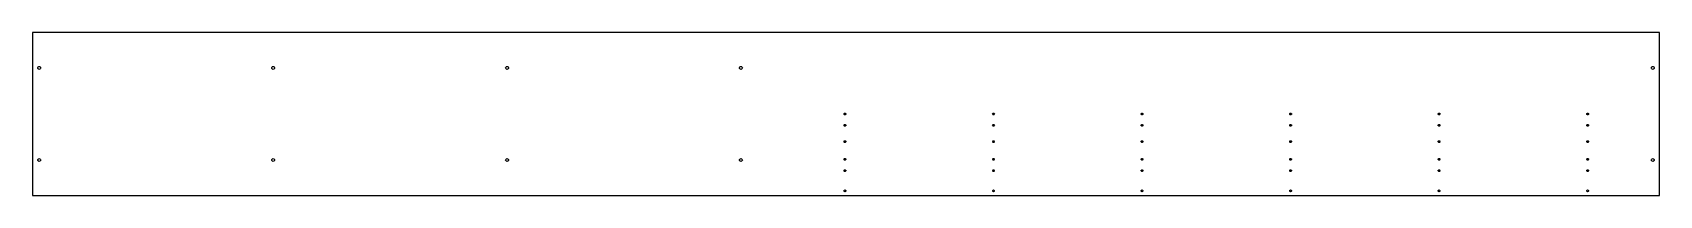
# Model space of a CAD drawing. Header units: metres. Extents: x 0 to 2300, y 0 to 230.
import ezdxf

# ---------------------------------------------------------------- set-up
doc = ezdxf.new("R2010")
doc.units = ezdxf.units.M

msp = doc.modelspace()

# ---------------------------------------------------------------- linework, layer by layer
for p, q in [((2300, 230), (0, 230)), ((0, 230), (0, 0)), ((2300, 0), (2300, 230)), ((7.5, 180), (7.65224, 180.765)), ((7.65224, 179.235), (7.5, 180)), ((7.65224, 180.765), (8.08579, 181.414)), ((8.08579, 178.586), (7.65224, 179.235)), ((8.08579, 181.414), (8.73463, 181.848)), ((8.73463, 178.152), (8.08579, 178.586)), ((8.73463, 181.848), (9.5, 182)), ((9.5, 178), (8.73463, 178.152)), ((9.5, 182), (10.2654, 181.848)), ((10.2654, 178.152), (9.5, 178)), ((10.2654, 181.848), (10.9142, 181.414)), ((10.9142, 178.586), (10.2654, 178.152)), ((10.9142, 181.414), (11.3478, 180.765)), ((11.3478, 179.235), (10.9142, 178.586)), ((11.3478, 180.765), (11.5, 180)), ((11.5, 180), (11.3478, 179.235)), ((338.167, 180), (338.319, 180.765)), ((338.319, 179.235), (338.167, 180)), ((338.319, 180.765), (338.752, 181.414)), ((338.752, 178.586), (338.319, 179.235)), ((338.752, 181.414), (339.401, 181.848)), ((339.401, 178.152), (338.752, 178.586)), ((339.401, 181.848), (340.167, 182)), ((340.167, 178), (339.401, 178.152)), ((340.167, 182), (340.932, 181.848)), ((340.932, 178.152), (340.167, 178)), ((340.932, 181.848), (341.581, 181.414)), ((341.581, 178.586), (340.932, 178.152)), ((341.581, 181.414), (342.014, 180.765)), ((342.014, 179.235), (341.581, 178.586)), ((342.014, 180.765), (342.167, 180)), ((342.167, 180), (342.014, 179.235)), ((668.833, 180), (668.986, 180.765)), ((668.986, 179.235), (668.833, 180)), ((668.986, 180.765), (669.419, 181.414)), ((669.419, 178.586), (668.986, 179.235)), ((669.419, 181.414), (670.068, 181.848)), ((670.068, 178.152), (669.419, 178.586)), ((670.068, 181.848), (670.833, 182)), ((670.833, 178), (670.068, 178.152)), ((670.833, 182), (671.599, 181.848)), ((671.599, 178.152), (670.833, 178)), ((671.599, 181.848), (672.248, 181.414)), ((672.248, 178.586), (671.599, 178.152)), ((672.248, 181.414), (672.681, 180.765)), ((672.681, 179.235), (672.248, 178.586)), ((672.681, 180.765), (672.833, 180)), ((672.833, 180), (672.681, 179.235)), ((999.5, 180), (999.652, 180.765)), ((999.652, 179.235), (999.5, 180)), ((999.652, 180.765), (1000.09, 181.414)), ((1000.09, 178.586), (999.652, 179.235)), ((1000.09, 181.414), (1000.73, 181.848)), ((1000.73, 178.152), (1000.09, 178.586)), ((1000.73, 181.848), (1001.5, 182)), ((1001.5, 178), (1000.73, 178.152)), ((1001.5, 182), (1002.27, 181.848)), ((1002.27, 178.152), (1001.5, 178)), ((1002.27, 181.848), (1002.91, 181.414)), ((1002.91, 178.586), (1002.27, 178.152)), ((1002.91, 181.414), (1003.35, 180.765)), ((1003.35, 179.235), (1002.91, 178.586)), ((1003.35, 180.765), (1003.5, 180)), ((1003.5, 180), (1003.35, 179.235)), ((2288.5, 180), (2288.65, 180.765)), ((2288.65, 179.235), (2288.5, 180)), ((2288.65, 180.765), (2289.09, 181.414)), ((2289.09, 178.586), (2288.65, 179.235)), ((2289.09, 181.414), (2289.73, 181.848)), ((2289.73, 178.152), (2289.09, 178.586)), ((2289.73, 181.848), (2290.5, 182)), ((2290.5, 178), (2289.73, 178.152)), ((2290.5, 182), (2291.27, 181.848)), ((2291.27, 178.152), (2290.5, 178)), ((2291.27, 181.848), (2291.91, 181.414)), ((2291.91, 178.586), (2291.27, 178.152)), ((2291.91, 181.414), (2292.35, 180.765)), ((2292.35, 179.235), (2291.91, 178.586)), ((2292.35, 180.765), (2292.5, 180)), ((2292.5, 180), (2292.35, 179.235)), ((1147.25, 115), (1147.35, 115.478)), ((1147.35, 114.522), (1147.25, 115)), ((1147.35, 115.478), (1147.62, 115.884)), ((1147.62, 115.884), (1148.02, 116.155)), ((1148.02, 116.155), (1148.5, 116.25)), ((1148.5, 116.25), (1148.98, 116.155)), ((1148.98, 116.155), (1149.38, 115.884)), ((1149.38, 115.884), (1149.65, 115.478)), ((1149.65, 115.478), (1149.75, 115)), ((1149.75, 115), (1149.65, 114.522)), ((1357.25, 115), (1357.35, 115.478)), ((1357.35, 114.522), (1357.25, 115)), ((1357.35, 115.478), (1357.62, 115.884)), ((1357.62, 115.884), (1358.02, 116.155)), ((1358.02, 116.155), (1358.5, 116.25)), ((1358.5, 116.25), (1358.98, 116.155)), ((1358.98, 116.155), (1359.38, 115.884)), ((1359.38, 115.884), (1359.65, 115.478)), ((1359.65, 115.478), (1359.75, 115)), ((1359.75, 115), (1359.65, 114.522)), ((1567.25, 115), (1567.35, 115.478)), ((1567.35, 114.522), (1567.25, 115)), ((1567.35, 115.478), (1567.62, 115.884)), ((1567.62, 115.884), (1568.02, 116.155)), ((1568.02, 116.155), (1568.5, 116.25)), ((1568.5, 116.25), (1568.98, 116.155)), ((1568.98, 116.155), (1569.38, 115.884)), ((1569.38, 115.884), (1569.65, 115.478)), ((1569.65, 115.478), (1569.75, 115)), ((1569.75, 115), (1569.65, 114.522)), ((1777.25, 115), (1777.35, 115.478)), ((1777.35, 114.522), (1777.25, 115)), ((1777.35, 115.478), (1777.62, 115.884)), ((1777.62, 115.884), (1778.02, 116.155)), ((1778.02, 116.155), (1778.5, 116.25)), ((1778.5, 116.25), (1778.98, 116.155)), ((1778.98, 116.155), (1779.38, 115.884)), ((1779.38, 115.884), (1779.65, 115.478)), ((1779.65, 115.478), (1779.75, 115)), ((1779.75, 115), (1779.65, 114.522)), ((1987.25, 115), (1987.35, 115.478)), ((1987.35, 114.522), (1987.25, 115)), ((1987.35, 115.478), (1987.62, 115.884)), ((1987.62, 115.884), (1988.02, 116.155)), ((1988.02, 116.155), (1988.5, 116.25)), ((1988.5, 116.25), (1988.98, 116.155)), ((1988.98, 116.155), (1989.38, 115.884)), ((1989.38, 115.884), (1989.65, 115.478)), ((1989.65, 115.478), (1989.75, 115)), ((1989.75, 115), (1989.65, 114.522)), ((2197.25, 115), (2197.35, 115.478)), ((2197.35, 114.522), (2197.25, 115)), ((2197.35, 115.478), (2197.62, 115.884)), ((2197.62, 115.884), (2198.02, 116.155)), ((2198.02, 116.155), (2198.5, 116.25)), ((2198.5, 116.25), (2198.98, 116.155)), ((2198.98, 116.155), (2199.38, 115.884)), ((2199.38, 115.884), (2199.65, 115.478)), ((2199.65, 115.478), (2199.75, 115)), ((2199.75, 115), (2199.65, 114.522)), ((1147.25, 99), (1147.35, 99.4784)), ((1147.35, 98.5216), (1147.25, 99)), ((1147.62, 114.116), (1147.35, 114.522)), ((1147.35, 99.4784), (1147.62, 99.8839)), ((1147.62, 98.1161), (1147.35, 98.5216)), ((1148.02, 113.845), (1147.62, 114.116)), ((1147.62, 99.8839), (1148.02, 100.155)), ((1148.02, 97.8451), (1147.62, 98.1161)), ((1148.5, 113.75), (1148.02, 113.845)), ((1148.02, 100.155), (1148.5, 100.25)), ((1148.5, 97.75), (1148.02, 97.8451)), ((1148.98, 113.845), (1148.5, 113.75)), ((1148.5, 100.25), (1148.98, 100.155)), ((1148.98, 97.8451), (1148.5, 97.75)), ((1149.38, 114.116), (1148.98, 113.845)), ((1148.98, 100.155), (1149.38, 99.8839)), ((1149.38, 98.1161), (1148.98, 97.8451)), ((1149.65, 114.522), (1149.38, 114.116)), ((1149.38, 99.8839), (1149.65, 99.4784)), ((1149.65, 98.5216), (1149.38, 98.1161)), ((1149.65, 99.4784), (1149.75, 99)), ((1149.75, 99), (1149.65, 98.5216)), ((1357.25, 99), (1357.35, 99.4784)), ((1357.35, 98.5216), (1357.25, 99)), ((1357.62, 114.116), (1357.35, 114.522)), ((1357.35, 99.4784), (1357.62, 99.8839)), ((1357.62, 98.1161), (1357.35, 98.5216)), ((1358.02, 113.845), (1357.62, 114.116)), ((1357.62, 99.8839), (1358.02, 100.155)), ((1358.02, 97.8451), (1357.62, 98.1161)), ((1358.5, 113.75), (1358.02, 113.845)), ((1358.02, 100.155), (1358.5, 100.25)), ((1358.5, 97.75), (1358.02, 97.8451)), ((1358.98, 113.845), (1358.5, 113.75)), ((1358.5, 100.25), (1358.98, 100.155)), ((1358.98, 97.8451), (1358.5, 97.75)), ((1359.38, 114.116), (1358.98, 113.845)), ((1358.98, 100.155), (1359.38, 99.8839)), ((1359.38, 98.1161), (1358.98, 97.8451)), ((1359.65, 114.522), (1359.38, 114.116)), ((1359.38, 99.8839), (1359.65, 99.4784)), ((1359.65, 98.5216), (1359.38, 98.1161)), ((1359.65, 99.4784), (1359.75, 99)), ((1359.75, 99), (1359.65, 98.5216)), ((1567.25, 99), (1567.35, 99.4784)), ((1567.35, 98.5216), (1567.25, 99)), ((1567.62, 114.116), (1567.35, 114.522)), ((1567.35, 99.4784), (1567.62, 99.8839)), ((1567.62, 98.1161), (1567.35, 98.5216)), ((1568.02, 113.845), (1567.62, 114.116)), ((1567.62, 99.8839), (1568.02, 100.155)), ((1568.02, 97.8451), (1567.62, 98.1161)), ((1568.5, 113.75), (1568.02, 113.845)), ((1568.02, 100.155), (1568.5, 100.25)), ((1568.5, 97.75), (1568.02, 97.8451)), ((1568.98, 113.845), (1568.5, 113.75)), ((1568.5, 100.25), (1568.98, 100.155)), ((1568.98, 97.8451), (1568.5, 97.75)), ((1569.38, 114.116), (1568.98, 113.845)), ((1568.98, 100.155), (1569.38, 99.8839)), ((1569.38, 98.1161), (1568.98, 97.8451)), ((1569.65, 114.522), (1569.38, 114.116)), ((1569.38, 99.8839), (1569.65, 99.4784)), ((1569.65, 98.5216), (1569.38, 98.1161)), ((1569.65, 99.4784), (1569.75, 99)), ((1569.75, 99), (1569.65, 98.5216)), ((1777.25, 99), (1777.35, 99.4784)), ((1777.35, 98.5216), (1777.25, 99)), ((1777.62, 114.116), (1777.35, 114.522)), ((1777.35, 99.4784), (1777.62, 99.8839)), ((1777.62, 98.1161), (1777.35, 98.5216)), ((1778.02, 113.845), (1777.62, 114.116)), ((1777.62, 99.8839), (1778.02, 100.155)), ((1778.02, 97.8451), (1777.62, 98.1161)), ((1778.5, 113.75), (1778.02, 113.845)), ((1778.02, 100.155), (1778.5, 100.25)), ((1778.5, 97.75), (1778.02, 97.8451)), ((1778.98, 113.845), (1778.5, 113.75)), ((1778.5, 100.25), (1778.98, 100.155)), ((1778.98, 97.8451), (1778.5, 97.75)), ((1779.38, 114.116), (1778.98, 113.845)), ((1778.98, 100.155), (1779.38, 99.8839)), ((1779.38, 98.1161), (1778.98, 97.8451)), ((1779.65, 114.522), (1779.38, 114.116)), ((1779.38, 99.8839), (1779.65, 99.4784)), ((1779.65, 98.5216), (1779.38, 98.1161)), ((1779.65, 99.4784), (1779.75, 99)), ((1779.75, 99), (1779.65, 98.5216)), ((1987.25, 99), (1987.35, 99.4784)), ((1987.35, 98.5216), (1987.25, 99)), ((1987.62, 114.116), (1987.35, 114.522)), ((1987.35, 99.4784), (1987.62, 99.8839)), ((1987.62, 98.1161), (1987.35, 98.5216)), ((1988.02, 113.845), (1987.62, 114.116)), ((1987.62, 99.8839), (1988.02, 100.155)), ((1988.02, 97.8451), (1987.62, 98.1161)), ((1988.5, 113.75), (1988.02, 113.845)), ((1988.02, 100.155), (1988.5, 100.25)), ((1988.5, 97.75), (1988.02, 97.8451)), ((1988.98, 113.845), (1988.5, 113.75)), ((1988.5, 100.25), (1988.98, 100.155)), ((1988.98, 97.8451), (1988.5, 97.75)), ((1989.38, 114.116), (1988.98, 113.845)), ((1988.98, 100.155), (1989.38, 99.8839)), ((1989.38, 98.1161), (1988.98, 97.8451)), ((1989.65, 114.522), (1989.38, 114.116)), ((1989.38, 99.8839), (1989.65, 99.4784)), ((1989.65, 98.5216), (1989.38, 98.1161)), ((1989.65, 99.4784), (1989.75, 99)), ((1989.75, 99), (1989.65, 98.5216)), ((2197.25, 99), (2197.35, 99.4784)), ((2197.35, 98.5216), (2197.25, 99)), ((2197.62, 114.116), (2197.35, 114.522)), ((2197.35, 99.4784), (2197.62, 99.8839)), ((2197.62, 98.1161), (2197.35, 98.5216)), ((2198.02, 113.845), (2197.62, 114.116)), ((2197.62, 99.8839), (2198.02, 100.155)), ((2198.02, 97.8451), (2197.62, 98.1161)), ((2198.5, 113.75), (2198.02, 113.845)), ((2198.02, 100.155), (2198.5, 100.25)), ((2198.5, 97.75), (2198.02, 97.8451)), ((2198.98, 113.845), (2198.5, 113.75)), ((2198.5, 100.25), (2198.98, 100.155)), ((2198.98, 97.8451), (2198.5, 97.75)), ((2199.38, 114.116), (2198.98, 113.845)), ((2198.98, 100.155), (2199.38, 99.8839)), ((2199.38, 98.1161), (2198.98, 97.8451)), ((2199.65, 114.522), (2199.38, 114.116)), ((2199.38, 99.8839), (2199.65, 99.4784)), ((2199.65, 98.5216), (2199.38, 98.1161)), ((2199.65, 99.4784), (2199.75, 99)), ((2199.75, 99), (2199.65, 98.5216)), ((1147.25, 76), (1147.35, 76.4784)), ((1147.35, 75.5216), (1147.25, 76)), ((1147.35, 76.4784), (1147.62, 76.8839)), ((1147.62, 75.1161), (1147.35, 75.5216)), ((1147.62, 76.8839), (1148.02, 77.1548)), ((1148.02, 74.8451), (1147.62, 75.1161)), ((1148.02, 77.1548), (1148.5, 77.25)), ((1148.5, 74.75), (1148.02, 74.8451)), ((1148.5, 77.25), (1148.98, 77.1548)), ((1148.98, 74.8451), (1148.5, 74.75)), ((1148.98, 77.1548), (1149.38, 76.8839)), ((1149.38, 75.1161), (1148.98, 74.8451)), ((1149.38, 76.8839), (1149.65, 76.4784)), ((1149.65, 75.5216), (1149.38, 75.1161)), ((1149.65, 76.4784), (1149.75, 76)), ((1149.75, 76), (1149.65, 75.5216)), ((1357.25, 76), (1357.35, 76.4784)), ((1357.35, 75.5216), (1357.25, 76)), ((1357.35, 76.4784), (1357.62, 76.8839)), ((1357.62, 75.1161), (1357.35, 75.5216)), ((1357.62, 76.8839), (1358.02, 77.1548)), ((1358.02, 74.8451), (1357.62, 75.1161)), ((1358.02, 77.1548), (1358.5, 77.25)), ((1358.5, 74.75), (1358.02, 74.8451)), ((1358.5, 77.25), (1358.98, 77.1548)), ((1358.98, 74.8451), (1358.5, 74.75)), ((1358.98, 77.1548), (1359.38, 76.8839)), ((1359.38, 75.1161), (1358.98, 74.8451)), ((1359.38, 76.8839), (1359.65, 76.4784)), ((1359.65, 75.5216), (1359.38, 75.1161)), ((1359.65, 76.4784), (1359.75, 76)), ((1359.75, 76), (1359.65, 75.5216)), ((1567.25, 76), (1567.35, 76.4784)), ((1567.35, 75.5216), (1567.25, 76)), ((1567.35, 76.4784), (1567.62, 76.8839)), ((1567.62, 75.1161), (1567.35, 75.5216)), ((1567.62, 76.8839), (1568.02, 77.1548)), ((1568.02, 74.8451), (1567.62, 75.1161)), ((1568.02, 77.1548), (1568.5, 77.25)), ((1568.5, 74.75), (1568.02, 74.8451)), ((1568.5, 77.25), (1568.98, 77.1548)), ((1568.98, 74.8451), (1568.5, 74.75)), ((1568.98, 77.1548), (1569.38, 76.8839)), ((1569.38, 75.1161), (1568.98, 74.8451)), ((1569.38, 76.8839), (1569.65, 76.4784)), ((1569.65, 75.5216), (1569.38, 75.1161)), ((1569.65, 76.4784), (1569.75, 76)), ((1569.75, 76), (1569.65, 75.5216)), ((1777.25, 76), (1777.35, 76.4784)), ((1777.35, 75.5216), (1777.25, 76)), ((1777.35, 76.4784), (1777.62, 76.8839)), ((1777.62, 75.1161), (1777.35, 75.5216)), ((1777.62, 76.8839), (1778.02, 77.1548)), ((1778.02, 74.8451), (1777.62, 75.1161)), ((1778.02, 77.1548), (1778.5, 77.25)), ((1778.5, 74.75), (1778.02, 74.8451)), ((1778.5, 77.25), (1778.98, 77.1548)), ((1778.98, 74.8451), (1778.5, 74.75)), ((1778.98, 77.1548), (1779.38, 76.8839)), ((1779.38, 75.1161), (1778.98, 74.8451)), ((1779.38, 76.8839), (1779.65, 76.4784)), ((1779.65, 75.5216), (1779.38, 75.1161)), ((1779.65, 76.4784), (1779.75, 76)), ((1779.75, 76), (1779.65, 75.5216)), ((1987.25, 76), (1987.35, 76.4784)), ((1987.35, 75.5216), (1987.25, 76)), ((1987.35, 76.4784), (1987.62, 76.8839)), ((1987.62, 75.1161), (1987.35, 75.5216)), ((1987.62, 76.8839), (1988.02, 77.1548)), ((1988.02, 74.8451), (1987.62, 75.1161)), ((1988.02, 77.1548), (1988.5, 77.25)), ((1988.5, 74.75), (1988.02, 74.8451)), ((1988.5, 77.25), (1988.98, 77.1548)), ((1988.98, 74.8451), (1988.5, 74.75)), ((1988.98, 77.1548), (1989.38, 76.8839)), ((1989.38, 75.1161), (1988.98, 74.8451)), ((1989.38, 76.8839), (1989.65, 76.4784)), ((1989.65, 75.5216), (1989.38, 75.1161)), ((1989.65, 76.4784), (1989.75, 76)), ((1989.75, 76), (1989.65, 75.5216)), ((2197.25, 76), (2197.35, 76.4784)), ((2197.35, 75.5216), (2197.25, 76)), ((2197.35, 76.4784), (2197.62, 76.8839)), ((2197.62, 75.1161), (2197.35, 75.5216)), ((2197.62, 76.8839), (2198.02, 77.1548)), ((2198.02, 74.8451), (2197.62, 75.1161)), ((2198.02, 77.1548), (2198.5, 77.25)), ((2198.5, 74.75), (2198.02, 74.8451)), ((2198.5, 77.25), (2198.98, 77.1548)), ((2198.98, 74.8451), (2198.5, 74.75)), ((2198.98, 77.1548), (2199.38, 76.8839)), ((2199.38, 75.1161), (2198.98, 74.8451)), ((2199.38, 76.8839), (2199.65, 76.4784)), ((2199.65, 75.5216), (2199.38, 75.1161)), ((2199.65, 76.4784), (2199.75, 76)), ((2199.75, 76), (2199.65, 75.5216)), ((7.5, 50), (7.65224, 50.7654)), ((7.65224, 49.2346), (7.5, 50)), ((7.65224, 50.7654), (8.08579, 51.4142)), ((8.08579, 48.5858), (7.65224, 49.2346)), ((8.08579, 51.4142), (8.73463, 51.8478)), ((8.73463, 48.1522), (8.08579, 48.5858)), ((8.73463, 51.8478), (9.5, 52)), ((9.5, 48), (8.73463, 48.1522)), ((9.5, 52), (10.2654, 51.8478)), ((10.2654, 48.1522), (9.5, 48)), ((10.2654, 51.8478), (10.9142, 51.4142)), ((10.9142, 48.5858), (10.2654, 48.1522)), ((10.9142, 51.4142), (11.3478, 50.7654)), ((11.3478, 49.2346), (10.9142, 48.5858)), ((11.3478, 50.7654), (11.5, 50)), ((11.5, 50), (11.3478, 49.2346)), ((338.167, 50), (338.319, 50.7654)), ((338.319, 49.2346), (338.167, 50)), ((338.319, 50.7654), (338.752, 51.4142)), ((338.752, 48.5858), (338.319, 49.2346)), ((338.752, 51.4142), (339.401, 51.8478)), ((339.401, 48.1522), (338.752, 48.5858)), ((339.401, 51.8478), (340.167, 52)), ((340.167, 48), (339.401, 48.1522)), ((340.167, 52), (340.932, 51.8478)), ((340.932, 48.1522), (340.167, 48)), ((340.932, 51.8478), (341.581, 51.4142)), ((341.581, 48.5858), (340.932, 48.1522)), ((341.581, 51.4142), (342.014, 50.7654)), ((342.014, 49.2346), (341.581, 48.5858)), ((342.014, 50.7654), (342.167, 50)), ((342.167, 50), (342.014, 49.2346)), ((668.833, 50), (668.986, 50.7654)), ((668.986, 49.2346), (668.833, 50)), ((668.986, 50.7654), (669.419, 51.4142)), ((669.419, 48.5858), (668.986, 49.2346)), ((669.419, 51.4142), (670.068, 51.8478)), ((670.068, 48.1522), (669.419, 48.5858)), ((670.068, 51.8478), (670.833, 52)), ((670.833, 48), (670.068, 48.1522)), ((670.833, 52), (671.599, 51.8478)), ((671.599, 48.1522), (670.833, 48)), ((671.599, 51.8478), (672.248, 51.4142)), ((672.248, 48.5858), (671.599, 48.1522)), ((672.248, 51.4142), (672.681, 50.7654)), ((672.681, 49.2346), (672.248, 48.5858)), ((672.681, 50.7654), (672.833, 50)), ((672.833, 50), (672.681, 49.2346)), ((999.5, 50), (999.652, 50.7654)), ((999.652, 49.2346), (999.5, 50)), ((999.652, 50.7654), (1000.09, 51.4142)), ((1000.09, 48.5858), (999.652, 49.2346)), ((1000.09, 51.4142), (1000.73, 51.8478)), ((1000.73, 48.1522), (1000.09, 48.5858)), ((1000.73, 51.8478), (1001.5, 52)), ((1001.5, 48), (1000.73, 48.1522)), ((1001.5, 52), (1002.27, 51.8478)), ((1002.27, 48.1522), (1001.5, 48)), ((1002.27, 51.8478), (1002.91, 51.4142)), ((1002.91, 48.5858), (1002.27, 48.1522)), ((1002.91, 51.4142), (1003.35, 50.7654)), ((1003.35, 49.2346), (1002.91, 48.5858)), ((1003.35, 50.7654), (1003.5, 50)), ((1003.5, 50), (1003.35, 49.2346)), ((1147.25, 51), (1147.35, 51.4784)), ((1147.35, 50.5216), (1147.25, 51)), ((1147.35, 51.4784), (1147.62, 51.8839)), ((1147.62, 50.1161), (1147.35, 50.5216)), ((1147.62, 51.8839), (1148.02, 52.1548)), ((1148.02, 49.8451), (1147.62, 50.1161)), ((1148.02, 52.1548), (1148.5, 52.25)), ((1148.5, 49.75), (1148.02, 49.8451)), ((1148.5, 52.25), (1148.98, 52.1548)), ((1148.98, 49.8451), (1148.5, 49.75)), ((1148.98, 52.1548), (1149.38, 51.8839)), ((1149.38, 50.1161), (1148.98, 49.8451)), ((1149.38, 51.8839), (1149.65, 51.4784)), ((1149.65, 50.5216), (1149.38, 50.1161)), ((1149.65, 51.4784), (1149.75, 51)), ((1149.75, 51), (1149.65, 50.5216)), ((1357.25, 51), (1357.35, 51.4784)), ((1357.35, 50.5216), (1357.25, 51)), ((1357.35, 51.4784), (1357.62, 51.8839)), ((1357.62, 50.1161), (1357.35, 50.5216)), ((1357.62, 51.8839), (1358.02, 52.1548)), ((1358.02, 49.8451), (1357.62, 50.1161)), ((1358.02, 52.1548), (1358.5, 52.25)), ((1358.5, 49.75), (1358.02, 49.8451)), ((1358.5, 52.25), (1358.98, 52.1548)), ((1358.98, 49.8451), (1358.5, 49.75)), ((1358.98, 52.1548), (1359.38, 51.8839)), ((1359.38, 50.1161), (1358.98, 49.8451)), ((1359.38, 51.8839), (1359.65, 51.4784)), ((1359.65, 50.5216), (1359.38, 50.1161)), ((1359.65, 51.4784), (1359.75, 51)), ((1359.75, 51), (1359.65, 50.5216)), ((1567.25, 51), (1567.35, 51.4784)), ((1567.35, 50.5216), (1567.25, 51)), ((1567.35, 51.4784), (1567.62, 51.8839)), ((1567.62, 50.1161), (1567.35, 50.5216)), ((1567.62, 51.8839), (1568.02, 52.1548)), ((1568.02, 49.8451), (1567.62, 50.1161)), ((1568.02, 52.1548), (1568.5, 52.25)), ((1568.5, 49.75), (1568.02, 49.8451)), ((1568.5, 52.25), (1568.98, 52.1548)), ((1568.98, 49.8451), (1568.5, 49.75)), ((1568.98, 52.1548), (1569.38, 51.8839)), ((1569.38, 50.1161), (1568.98, 49.8451)), ((1569.38, 51.8839), (1569.65, 51.4784)), ((1569.65, 50.5216), (1569.38, 50.1161)), ((1569.65, 51.4784), (1569.75, 51)), ((1569.75, 51), (1569.65, 50.5216)), ((1777.25, 51), (1777.35, 51.4784)), ((1777.35, 50.5216), (1777.25, 51)), ((1777.35, 51.4784), (1777.62, 51.8839)), ((1777.62, 50.1161), (1777.35, 50.5216)), ((1777.62, 51.8839), (1778.02, 52.1548)), ((1778.02, 49.8451), (1777.62, 50.1161)), ((1778.02, 52.1548), (1778.5, 52.25)), ((1778.5, 49.75), (1778.02, 49.8451)), ((1778.5, 52.25), (1778.98, 52.1548)), ((1778.98, 49.8451), (1778.5, 49.75)), ((1778.98, 52.1548), (1779.38, 51.8839)), ((1779.38, 50.1161), (1778.98, 49.8451)), ((1779.38, 51.8839), (1779.65, 51.4784)), ((1779.65, 50.5216), (1779.38, 50.1161)), ((1779.65, 51.4784), (1779.75, 51)), ((1779.75, 51), (1779.65, 50.5216)), ((1987.25, 51), (1987.35, 51.4784)), ((1987.35, 50.5216), (1987.25, 51)), ((1987.35, 51.4784), (1987.62, 51.8839)), ((1987.62, 50.1161), (1987.35, 50.5216)), ((1987.62, 51.8839), (1988.02, 52.1548)), ((1988.02, 49.8451), (1987.62, 50.1161)), ((1988.02, 52.1548), (1988.5, 52.25)), ((1988.5, 49.75), (1988.02, 49.8451)), ((1988.5, 52.25), (1988.98, 52.1548)), ((1988.98, 49.8451), (1988.5, 49.75)), ((1988.98, 52.1548), (1989.38, 51.8839)), ((1989.38, 50.1161), (1988.98, 49.8451)), ((1989.38, 51.8839), (1989.65, 51.4784)), ((1989.65, 50.5216), (1989.38, 50.1161)), ((1989.65, 51.4784), (1989.75, 51)), ((1989.75, 51), (1989.65, 50.5216)), ((2197.25, 51), (2197.35, 51.4784)), ((2197.35, 50.5216), (2197.25, 51)), ((2197.35, 51.4784), (2197.62, 51.8839)), ((2197.62, 50.1161), (2197.35, 50.5216)), ((2197.62, 51.8839), (2198.02, 52.1548)), ((2198.02, 49.8451), (2197.62, 50.1161)), ((2198.02, 52.1548), (2198.5, 52.25)), ((2198.5, 49.75), (2198.02, 49.8451)), ((2198.5, 52.25), (2198.98, 52.1548)), ((2198.98, 49.8451), (2198.5, 49.75)), ((2198.98, 52.1548), (2199.38, 51.8839)), ((2199.38, 50.1161), (2198.98, 49.8451)), ((2199.38, 51.8839), (2199.65, 51.4784)), ((2199.65, 50.5216), (2199.38, 50.1161)), ((2199.65, 51.4784), (2199.75, 51)), ((2199.75, 51), (2199.65, 50.5216)), ((2288.5, 50), (2288.65, 50.7654)), ((2288.65, 49.2346), (2288.5, 50)), ((2288.65, 50.7654), (2289.09, 51.4142)), ((2289.09, 48.5858), (2288.65, 49.2346)), ((2289.09, 51.4142), (2289.73, 51.8478)), ((2289.73, 48.1522), (2289.09, 48.5858)), ((2289.73, 51.8478), (2290.5, 52)), ((2290.5, 48), (2289.73, 48.1522)), ((2290.5, 52), (2291.27, 51.8478)), ((2291.27, 48.1522), (2290.5, 48)), ((2291.27, 51.8478), (2291.91, 51.4142)), ((2291.91, 48.5858), (2291.27, 48.1522)), ((2291.91, 51.4142), (2292.35, 50.7654)), ((2292.35, 49.2346), (2291.91, 48.5858)), ((2292.35, 50.7654), (2292.5, 50)), ((2292.5, 50), (2292.35, 49.2346)), ((1147.25, 35), (1147.35, 35.4784)), ((1147.35, 34.5216), (1147.25, 35)), ((1147.35, 35.4784), (1147.62, 35.8839)), ((1147.62, 34.1161), (1147.35, 34.5216)), ((1147.62, 35.8839), (1148.02, 36.1548)), ((1148.02, 33.8451), (1147.62, 34.1161)), ((1148.02, 36.1548), (1148.5, 36.25)), ((1148.5, 33.75), (1148.02, 33.8451)), ((1148.5, 36.25), (1148.98, 36.1548)), ((1148.98, 33.8451), (1148.5, 33.75)), ((1148.98, 36.1548), (1149.38, 35.8839)), ((1149.38, 34.1161), (1148.98, 33.8451)), ((1149.38, 35.8839), (1149.65, 35.4784)), ((1149.65, 34.5216), (1149.38, 34.1161)), ((1149.65, 35.4784), (1149.75, 35)), ((1149.75, 35), (1149.65, 34.5216)), ((1357.25, 35), (1357.35, 35.4784)), ((1357.35, 34.5216), (1357.25, 35)), ((1357.35, 35.4784), (1357.62, 35.8839)), ((1357.62, 34.1161), (1357.35, 34.5216)), ((1357.62, 35.8839), (1358.02, 36.1548)), ((1358.02, 33.8451), (1357.62, 34.1161)), ((1358.02, 36.1548), (1358.5, 36.25)), ((1358.5, 33.75), (1358.02, 33.8451)), ((1358.5, 36.25), (1358.98, 36.1548)), ((1358.98, 33.8451), (1358.5, 33.75)), ((1358.98, 36.1548), (1359.38, 35.8839)), ((1359.38, 34.1161), (1358.98, 33.8451)), ((1359.38, 35.8839), (1359.65, 35.4784)), ((1359.65, 34.5216), (1359.38, 34.1161)), ((1359.65, 35.4784), (1359.75, 35)), ((1359.75, 35), (1359.65, 34.5216)), ((1567.25, 35), (1567.35, 35.4784)), ((1567.35, 34.5216), (1567.25, 35)), ((1567.35, 35.4784), (1567.62, 35.8839)), ((1567.62, 34.1161), (1567.35, 34.5216)), ((1567.62, 35.8839), (1568.02, 36.1548)), ((1568.02, 33.8451), (1567.62, 34.1161)), ((1568.02, 36.1548), (1568.5, 36.25)), ((1568.5, 33.75), (1568.02, 33.8451)), ((1568.5, 36.25), (1568.98, 36.1548)), ((1568.98, 33.8451), (1568.5, 33.75)), ((1568.98, 36.1548), (1569.38, 35.8839)), ((1569.38, 34.1161), (1568.98, 33.8451)), ((1569.38, 35.8839), (1569.65, 35.4784)), ((1569.65, 34.5216), (1569.38, 34.1161)), ((1569.65, 35.4784), (1569.75, 35)), ((1569.75, 35), (1569.65, 34.5216)), ((1777.25, 35), (1777.35, 35.4784)), ((1777.35, 34.5216), (1777.25, 35)), ((1777.35, 35.4784), (1777.62, 35.8839)), ((1777.62, 34.1161), (1777.35, 34.5216)), ((1777.62, 35.8839), (1778.02, 36.1548)), ((1778.02, 33.8451), (1777.62, 34.1161)), ((1778.02, 36.1548), (1778.5, 36.25)), ((1778.5, 33.75), (1778.02, 33.8451)), ((1778.5, 36.25), (1778.98, 36.1548)), ((1778.98, 33.8451), (1778.5, 33.75)), ((1778.98, 36.1548), (1779.38, 35.8839)), ((1779.38, 34.1161), (1778.98, 33.8451)), ((1779.38, 35.8839), (1779.65, 35.4784)), ((1779.65, 34.5216), (1779.38, 34.1161)), ((1779.65, 35.4784), (1779.75, 35)), ((1779.75, 35), (1779.65, 34.5216)), ((1987.25, 35), (1987.35, 35.4784)), ((1987.35, 34.5216), (1987.25, 35)), ((1987.35, 35.4784), (1987.62, 35.8839)), ((1987.62, 34.1161), (1987.35, 34.5216)), ((1987.62, 35.8839), (1988.02, 36.1548)), ((1988.02, 33.8451), (1987.62, 34.1161)), ((1988.02, 36.1548), (1988.5, 36.25)), ((1988.5, 33.75), (1988.02, 33.8451)), ((1988.5, 36.25), (1988.98, 36.1548)), ((1988.98, 33.8451), (1988.5, 33.75)), ((1988.98, 36.1548), (1989.38, 35.8839)), ((1989.38, 34.1161), (1988.98, 33.8451)), ((1989.38, 35.8839), (1989.65, 35.4784)), ((1989.65, 34.5216), (1989.38, 34.1161)), ((1989.65, 35.4784), (1989.75, 35)), ((1989.75, 35), (1989.65, 34.5216)), ((2197.25, 35), (2197.35, 35.4784)), ((2197.35, 34.5216), (2197.25, 35)), ((2197.35, 35.4784), (2197.62, 35.8839)), ((2197.62, 34.1161), (2197.35, 34.5216)), ((2197.62, 35.8839), (2198.02, 36.1548)), ((2198.02, 33.8451), (2197.62, 34.1161)), ((2198.02, 36.1548), (2198.5, 36.25)), ((2198.5, 33.75), (2198.02, 33.8451)), ((2198.5, 36.25), (2198.98, 36.1548)), ((2198.98, 33.8451), (2198.5, 33.75)), ((2198.98, 36.1548), (2199.38, 35.8839)), ((2199.38, 34.1161), (2198.98, 33.8451)), ((2199.38, 35.8839), (2199.65, 35.4784)), ((2199.65, 34.5216), (2199.38, 34.1161)), ((2199.65, 35.4784), (2199.75, 35)), ((2199.75, 35), (2199.65, 34.5216)), ((0, 0), (2300, 0)), ((1147.25, 6.5), (1147.35, 6.97835)), ((1147.35, 6.02165), (1147.25, 6.5)), ((1147.35, 6.97835), (1147.62, 7.38388)), ((1147.62, 5.61612), (1147.35, 6.02165)), ((1147.62, 7.38388), (1148.02, 7.65485)), ((1148.02, 5.34515), (1147.62, 5.61612)), ((1148.02, 7.65485), (1148.5, 7.75)), ((1148.5, 5.25), (1148.02, 5.34515)), ((1148.5, 7.75), (1148.98, 7.65485)), ((1148.98, 5.34515), (1148.5, 5.25)), ((1148.98, 7.65485), (1149.38, 7.38388)), ((1149.38, 5.61612), (1148.98, 5.34515)), ((1149.38, 7.38388), (1149.65, 6.97835)), ((1149.65, 6.02165), (1149.38, 5.61612)), ((1149.65, 6.97835), (1149.75, 6.5)), ((1149.75, 6.5), (1149.65, 6.02165)), ((1357.25, 6.5), (1357.35, 6.97835)), ((1357.35, 6.02165), (1357.25, 6.5)), ((1357.35, 6.97835), (1357.62, 7.38388)), ((1357.62, 5.61612), (1357.35, 6.02165)), ((1357.62, 7.38388), (1358.02, 7.65485)), ((1358.02, 5.34515), (1357.62, 5.61612)), ((1358.02, 7.65485), (1358.5, 7.75)), ((1358.5, 5.25), (1358.02, 5.34515)), ((1358.5, 7.75), (1358.98, 7.65485)), ((1358.98, 5.34515), (1358.5, 5.25)), ((1358.98, 7.65485), (1359.38, 7.38388)), ((1359.38, 5.61612), (1358.98, 5.34515)), ((1359.38, 7.38388), (1359.65, 6.97835)), ((1359.65, 6.02165), (1359.38, 5.61612)), ((1359.65, 6.97835), (1359.75, 6.5)), ((1359.75, 6.5), (1359.65, 6.02165)), ((1567.25, 6.5), (1567.35, 6.97835)), ((1567.35, 6.02165), (1567.25, 6.5)), ((1567.35, 6.97835), (1567.62, 7.38388)), ((1567.62, 5.61612), (1567.35, 6.02165)), ((1567.62, 7.38388), (1568.02, 7.65485)), ((1568.02, 5.34515), (1567.62, 5.61612)), ((1568.02, 7.65485), (1568.5, 7.75)), ((1568.5, 5.25), (1568.02, 5.34515)), ((1568.5, 7.75), (1568.98, 7.65485)), ((1568.98, 5.34515), (1568.5, 5.25)), ((1568.98, 7.65485), (1569.38, 7.38388)), ((1569.38, 5.61612), (1568.98, 5.34515)), ((1569.38, 7.38388), (1569.65, 6.97835)), ((1569.65, 6.02165), (1569.38, 5.61612)), ((1569.65, 6.97835), (1569.75, 6.5)), ((1569.75, 6.5), (1569.65, 6.02165)), ((1777.25, 6.5), (1777.35, 6.97835)), ((1777.35, 6.02165), (1777.25, 6.5)), ((1777.35, 6.97835), (1777.62, 7.38388)), ((1777.62, 5.61612), (1777.35, 6.02165)), ((1777.62, 7.38388), (1778.02, 7.65485)), ((1778.02, 5.34515), (1777.62, 5.61612)), ((1778.02, 7.65485), (1778.5, 7.75)), ((1778.5, 5.25), (1778.02, 5.34515)), ((1778.5, 7.75), (1778.98, 7.65485)), ((1778.98, 5.34515), (1778.5, 5.25)), ((1778.98, 7.65485), (1779.38, 7.38388)), ((1779.38, 5.61612), (1778.98, 5.34515)), ((1779.38, 7.38388), (1779.65, 6.97835)), ((1779.65, 6.02165), (1779.38, 5.61612)), ((1779.65, 6.97835), (1779.75, 6.5)), ((1779.75, 6.5), (1779.65, 6.02165)), ((1987.25, 6.5), (1987.35, 6.97835)), ((1987.35, 6.02165), (1987.25, 6.5)), ((1987.35, 6.97835), (1987.62, 7.38388)), ((1987.62, 5.61612), (1987.35, 6.02165)), ((1987.62, 7.38388), (1988.02, 7.65485)), ((1988.02, 5.34515), (1987.62, 5.61612)), ((1988.02, 7.65485), (1988.5, 7.75)), ((1988.5, 5.25), (1988.02, 5.34515)), ((1988.5, 7.75), (1988.98, 7.65485)), ((1988.98, 5.34515), (1988.5, 5.25)), ((1988.98, 7.65485), (1989.38, 7.38388)), ((1989.38, 5.61612), (1988.98, 5.34515)), ((1989.38, 7.38388), (1989.65, 6.97835)), ((1989.65, 6.02165), (1989.38, 5.61612)), ((1989.65, 6.97835), (1989.75, 6.5)), ((1989.75, 6.5), (1989.65, 6.02165)), ((2197.25, 6.5), (2197.35, 6.97835)), ((2197.35, 6.02165), (2197.25, 6.5)), ((2197.35, 6.97835), (2197.62, 7.38388)), ((2197.62, 5.61612), (2197.35, 6.02165)), ((2197.62, 7.38388), (2198.02, 7.65485)), ((2198.02, 5.34515), (2197.62, 5.61612)), ((2198.02, 7.65485), (2198.5, 7.75)), ((2198.5, 5.25), (2198.02, 5.34515)), ((2198.5, 7.75), (2198.98, 7.65485)), ((2198.98, 5.34515), (2198.5, 5.25)), ((2198.98, 7.65485), (2199.38, 7.38388)), ((2199.38, 5.61612), (2198.98, 5.34515)), ((2199.38, 7.38388), (2199.65, 6.97835)), ((2199.65, 6.02165), (2199.38, 5.61612)), ((2199.65, 6.97835), (2199.75, 6.5)), ((2199.75, 6.5), (2199.65, 6.02165))]:
    msp.add_line(p, q)

doc.saveas('drawing.dxf')
